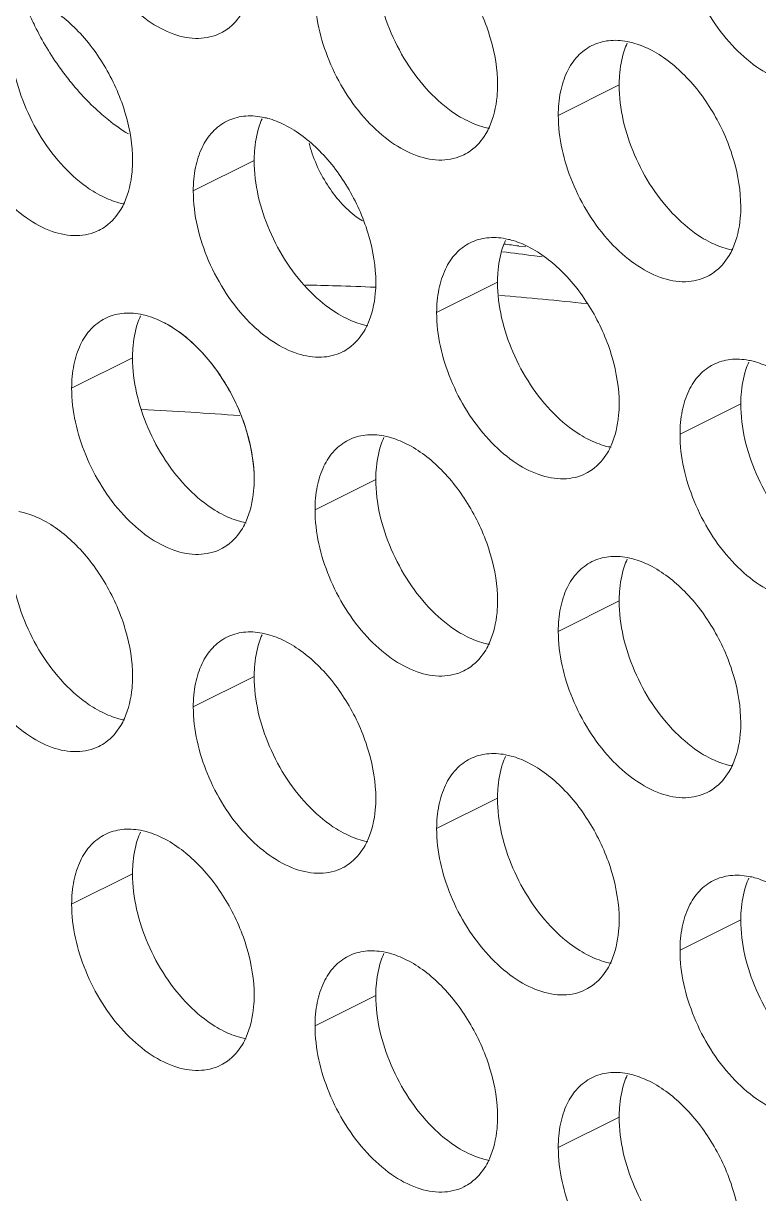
# Model space of a CAD drawing. Header units: millimetres. Extents: x 0 to 2524, y 0 to 1785.
# Drawn here: x 1853.35 to 1860.19, y 767.53 to 778.42 of the extents above; entities that cross this region are included whole.
import ezdxf

# ---------------------------------------------------------------- set-up
doc = ezdxf.new("R2010")
doc.units = ezdxf.units.MM
doc.header["$LTSCALE"] = 0.1
doc.layers.add('标注', color=251, linetype='Continuous', lineweight=9)

msp = doc.modelspace()

# ---------------------------------------------------------------- linework, layer by layer
at = {"layer": '标注'}
for p, q in [((1858.894, 777.844), (1858.328, 777.561)), ((1855.5, 777.141), (1854.934, 776.858)), ((1857.961, 776.346), (1858.025, 776.338)), ((1858.106, 776.254), (1858.178, 776.244)), ((1857.763, 776.009), (1857.197, 775.727)), ((1854.369, 775.306), (1853.803, 775.024)), ((1854.369, 775.306), (1853.803, 775.024)), ((1860.025, 774.878), (1859.46, 774.595)), ((1856.631, 774.175), (1856.066, 773.892)), ((1856.631, 774.175), (1856.066, 773.892)), ((1858.894, 773.044), (1858.328, 772.761)), ((1858.894, 773.044), (1858.328, 772.761)), ((1855.5, 772.341), (1854.934, 772.058)), ((1857.763, 771.209), (1857.197, 770.927)), ((1854.369, 770.506), (1853.803, 770.224)), ((1860.025, 770.078), (1859.46, 769.795)), ((1856.631, 769.375), (1856.066, 769.092)), ((1858.894, 768.244), (1858.328, 767.961))]:
    msp.add_line(p, q, dxfattribs=at)
for centre, radius, start, end in [((1854.986, 778.732), 0.453, 296.5256, 305.9034), ((1859.639, 777.933), 0.734, 155.8796, 161.7803), ((1856.244, 777.23), 0.734, 155.8796, 161.7803), ((1857.248, 777.6), 0.453, 296.5256, 305.9034), ((1853.854, 776.897), 0.453, 296.5256, 305.9034), ((1856.953, 777.288), 0.838, 233.0821, 237.7828), ((1858.507, 776.098), 0.734, 155.8796, 161.7803), ((1853.406, 742.787), 33.867, 82.2713, 82.504), ((1853.574, 742.863), 33.697, 82.271, 82.7772), ((1859.511, 776.469), 0.453, 296.5256, 305.9034), ((1855.293, 746.132), 29.859, 88.1388, 88.6874), ((1855.283, 745.835), 30.157, 87.4456, 88.1385), ((1855.176, 744.206), 31.788, 83.8344, 85.3002), ((1855.113, 775.395), 0.734, 155.8796, 161.7803), ((1855.113, 775.395), 0.734, 155.8796, 161.7803), ((1856.117, 775.766), 0.453, 296.5256, 305.9034), ((1860.77, 774.967), 0.734, 155.8796, 161.7803), ((1852.982, 743.94), 30.92, 85.5782, 87.2676), ((1857.376, 774.264), 0.734, 155.8796, 161.7803), ((1857.376, 774.264), 0.734, 155.8796, 161.7803), ((1858.38, 774.635), 0.453, 296.5256, 305.9034), ((1854.986, 773.932), 0.453, 296.5256, 305.9034), ((1854.986, 773.932), 0.453, 296.5256, 305.9034), ((1859.639, 773.133), 0.734, 155.8796, 161.7803), ((1859.639, 773.133), 0.734, 155.8796, 161.7803), ((1856.244, 772.43), 0.734, 155.8796, 161.7803), ((1857.248, 772.8), 0.453, 296.5256, 305.9034), ((1857.248, 772.8), 0.453, 296.5256, 305.9034), ((1853.854, 772.097), 0.453, 296.5256, 305.9034), ((1858.507, 771.298), 0.734, 155.8796, 161.7803), ((1859.511, 771.669), 0.453, 296.5256, 305.9034), ((1859.511, 771.669), 0.453, 296.5256, 305.9034), ((1855.113, 770.595), 0.734, 155.8796, 161.7803), ((1856.117, 770.966), 0.453, 296.5256, 305.9034), ((1860.77, 770.167), 0.734, 155.8796, 161.7803), ((1857.376, 769.464), 0.734, 155.8796, 161.7803), ((1858.38, 769.835), 0.453, 296.5256, 305.9034), ((1854.986, 769.132), 0.453, 296.5256, 305.9034), ((1859.639, 768.333), 0.734, 155.8796, 161.7803), ((1857.248, 768), 0.453, 296.5256, 305.9034)]:
    msp.add_arc(centre, radius, start, end, dxfattribs=at)
for points, knots in [([(1855.188, 778.326), (1855.125, 778.295), (1854.975, 778.261), (1854.738, 778.309), (1854.499, 778.439), (1854.191, 778.717), (1853.905, 779.18), (1853.803, 779.612), (1853.803, 779.824)], [0, 0, 0, 0, 0.090718, 0.191742, 0.308104, 0.439279, 0.725532, 1, 1, 1, 1]), ([(1860.845, 777.898), (1860.782, 777.866), (1860.632, 777.832), (1860.395, 777.88), (1860.156, 778.011), (1859.848, 778.288), (1859.562, 778.751), (1859.46, 779.184), (1859.46, 779.395)], [0, 0, 0, 0, 0.090718, 0.191742, 0.308104, 0.439279, 0.725532, 1, 1, 1, 1]), ([(1856.914, 779.307), (1857.035, 779.247), (1857.265, 779.067), (1857.531, 778.708), (1857.713, 778.29), (1857.763, 777.989), (1857.763, 777.844)], [0, 0, 0, 0, 0.229676, 0.488215, 0.753207, 1, 1, 1, 1]), ([(1857.155, 777.753), (1856.994, 777.916), (1856.743, 778.303), (1856.631, 778.754), (1856.631, 778.975)], [0, 0, 0, 0, 0.508684, 1, 1, 1, 1]), ([(1853.52, 778.604), (1853.641, 778.544), (1853.871, 778.364), (1854.137, 778.006), (1854.319, 777.587), (1854.369, 777.286), (1854.369, 777.141)], [0, 0, 0, 0, 0.229676, 0.488215, 0.753207, 1, 1, 1, 1]), ([(1857.451, 777.195), (1857.388, 777.163), (1857.238, 777.13), (1857, 777.177), (1856.762, 777.308), (1856.454, 777.585), (1856.168, 778.048), (1856.066, 778.481), (1856.066, 778.692)], [0, 0, 0, 0, 0.090718, 0.191742, 0.308104, 0.439279, 0.725532, 1, 1, 1, 1]), ([(1853.396, 778.53), (1853.417, 778.483), (1853.503, 778.299), (1853.608, 778.123), (1853.697, 777.999)], [0, 0, 0, 0, 0.251276, 1, 1, 1, 1]), ([(1855.425, 778.586), (1855.415, 778.563), (1855.372, 778.479), (1855.308, 778.405), (1855.251, 778.364)], [0, 0, 0, 0, 0.265525, 1, 1, 1, 1]), ([(1853.761, 777.05), (1853.599, 777.213), (1853.348, 777.6), (1853.237, 778.051), (1853.237, 778.272)], [0, 0, 0, 0, 0.508684, 1, 1, 1, 1]), ([(1858.328, 777.561), (1858.328, 777.634), (1858.34, 777.773), (1858.399, 777.963), (1858.499, 778.115), (1858.591, 778.185), (1858.64, 778.21)], [0, 0, 0, 0, 0.289235, 0.54966, 0.782932, 1, 1, 1, 1]), ([(1858.64, 778.21), (1858.689, 778.234), (1858.799, 778.266), (1858.912, 778.259), (1858.969, 778.248)], [0, 0, 0, 0, 0.482538, 1, 1, 1, 1]), ([(1858.894, 777.844), (1858.894, 777.872), (1858.898, 777.98), (1858.917, 778.087), (1858.941, 778.162)], [0, 0, 0, 0, 0.264225, 1, 1, 1, 1]), ([(1858.969, 778.248), (1858.986, 778.245), (1859.058, 778.228), (1859.127, 778.201), (1859.177, 778.176)], [0, 0, 0, 0, 0.238696, 1, 1, 1, 1]), ([(1859.177, 778.176), (1859.298, 778.115), (1859.528, 777.935), (1859.794, 777.577), (1859.975, 777.158), (1860.025, 776.857), (1860.025, 776.712)], [0, 0, 0, 0, 0.229676, 0.488215, 0.753207, 1, 1, 1, 1]), ([(1854.057, 776.492), (1853.994, 776.461), (1853.844, 776.427), (1853.606, 776.474), (1853.368, 776.605), (1853.06, 776.883), (1852.774, 777.345), (1852.671, 777.778), (1852.671, 777.989)], [0, 0, 0, 0, 0.090718, 0.191742, 0.308104, 0.439279, 0.725532, 1, 1, 1, 1]), ([(1853.697, 777.999), (1853.726, 777.959), (1853.843, 777.805), (1853.976, 777.663), (1854.084, 777.57)], [0, 0, 0, 0, 0.258123, 1, 1, 1, 1]), ([(1857.763, 777.844), (1857.763, 777.808), (1857.757, 777.676), (1857.728, 777.543), (1857.688, 777.455)], [0, 0, 0, 0, 0.268874, 1, 1, 1, 1]), ([(1859.418, 776.622), (1859.256, 776.784), (1859.005, 777.172), (1858.894, 777.622), (1858.894, 777.844)], [0, 0, 0, 0, 0.508684, 1, 1, 1, 1]), ([(1857.48, 777.512), (1857.451, 777.526), (1857.333, 777.592), (1857.228, 777.68), (1857.155, 777.753)], [0, 0, 0, 0, 0.235002, 1, 1, 1, 1]), ([(1854.084, 777.57), (1854.104, 777.552), (1854.183, 777.487), (1854.267, 777.427), (1854.331, 777.388)], [0, 0, 0, 0, 0.257666, 1, 1, 1, 1]), ([(1854.934, 776.858), (1854.934, 776.931), (1854.946, 777.07), (1855.005, 777.26), (1855.105, 777.412), (1855.197, 777.482), (1855.246, 777.507)], [0, 0, 0, 0, 0.289235, 0.54966, 0.782932, 1, 1, 1, 1]), ([(1855.246, 777.507), (1855.294, 777.531), (1855.405, 777.563), (1855.518, 777.556), (1855.575, 777.545)], [0, 0, 0, 0, 0.482538, 1, 1, 1, 1]), ([(1855.575, 777.545), (1855.592, 777.542), (1855.664, 777.525), (1855.733, 777.498), (1855.783, 777.473)], [0, 0, 0, 0, 0.238696, 1, 1, 1, 1]), ([(1857.687, 777.439), (1857.67, 777.443), (1857.599, 777.459), (1857.53, 777.487), (1857.48, 777.512)], [0, 0, 0, 0, 0.238696, 1, 1, 1, 1]), ([(1859.713, 776.063), (1859.651, 776.032), (1859.501, 775.998), (1859.263, 776.046), (1859.025, 776.177), (1858.717, 776.454), (1858.431, 776.917), (1858.328, 777.349), (1858.328, 777.561)], [0, 0, 0, 0, 0.090718, 0.191742, 0.308104, 0.439279, 0.725532, 1, 1, 1, 1]), ([(1855.5, 777.141), (1855.5, 777.169), (1855.504, 777.277), (1855.522, 777.384), (1855.547, 777.459)], [0, 0, 0, 0, 0.264225, 1, 1, 1, 1]), ([(1855.783, 777.473), (1855.903, 777.413), (1856.134, 777.232), (1856.4, 776.874), (1856.581, 776.455), (1856.631, 776.154), (1856.631, 776.009)], [0, 0, 0, 0, 0.229676, 0.488215, 0.753207, 1, 1, 1, 1]), ([(1857.688, 777.455), (1857.678, 777.432), (1857.634, 777.348), (1857.57, 777.274), (1857.514, 777.233)], [0, 0, 0, 0, 0.265525, 1, 1, 1, 1]), ([(1856.01, 777.303), (1856.045, 777.167), (1856.159, 776.911), (1856.343, 776.698), (1856.45, 776.618)], [0, 0, 0, 0, 0.513788, 1, 1, 1, 1]), ([(1854.369, 777.141), (1854.369, 777.105), (1854.363, 776.973), (1854.334, 776.84), (1854.294, 776.752)], [0, 0, 0, 0, 0.268874, 1, 1, 1, 1]), ([(1856.024, 775.919), (1855.862, 776.081), (1855.611, 776.469), (1855.5, 776.919), (1855.5, 777.141)], [0, 0, 0, 0, 0.508684, 1, 1, 1, 1]), ([(1854.086, 776.809), (1854.057, 776.823), (1853.939, 776.889), (1853.834, 776.977), (1853.761, 777.05)], [0, 0, 0, 0, 0.235002, 1, 1, 1, 1]), ([(1855.458, 775.636), (1855.296, 775.799), (1855.045, 776.186), (1854.934, 776.636), (1854.934, 776.858)], [0, 0, 0, 0, 0.508684, 1, 1, 1, 1]), ([(1854.293, 776.736), (1854.276, 776.74), (1854.205, 776.756), (1854.136, 776.784), (1854.086, 776.809)], [0, 0, 0, 0, 0.238696, 1, 1, 1, 1]), ([(1854.294, 776.752), (1854.284, 776.729), (1854.24, 776.645), (1854.176, 776.571), (1854.12, 776.53)], [0, 0, 0, 0, 0.265525, 1, 1, 1, 1]), ([(1860.025, 776.712), (1860.025, 776.677), (1860.02, 776.544), (1859.99, 776.412), (1859.951, 776.323)], [0, 0, 0, 0, 0.268874, 1, 1, 1, 1]), ([(1859.743, 776.38), (1859.714, 776.394), (1859.596, 776.461), (1859.491, 776.548), (1859.418, 776.622)], [0, 0, 0, 0, 0.235002, 1, 1, 1, 1]), ([(1857.509, 776.376), (1857.557, 776.4), (1857.667, 776.431), (1857.781, 776.425), (1857.838, 776.414)], [0, 0, 0, 0, 0.482538, 1, 1, 1, 1]), ([(1857.197, 775.727), (1857.197, 775.799), (1857.209, 775.938), (1857.268, 776.128), (1857.367, 776.281), (1857.46, 776.351), (1857.509, 776.376)], [0, 0, 0, 0, 0.289235, 0.54966, 0.782932, 1, 1, 1, 1]), ([(1857.763, 776.009), (1857.763, 776.038), (1857.766, 776.145), (1857.785, 776.253), (1857.81, 776.328)], [0, 0, 0, 0, 0.264225, 1, 1, 1, 1]), ([(1857.838, 776.414), (1857.855, 776.41), (1857.927, 776.394), (1857.995, 776.367), (1858.045, 776.342)], [0, 0, 0, 0, 0.238696, 1, 1, 1, 1]), ([(1858.045, 776.342), (1858.166, 776.281), (1858.397, 776.101), (1858.663, 775.743), (1858.844, 775.324), (1858.894, 775.023), (1858.894, 774.878)], [0, 0, 0, 0, 0.229676, 0.488215, 0.753207, 1, 1, 1, 1]), ([(1859.95, 776.308), (1859.933, 776.311), (1859.861, 776.328), (1859.793, 776.355), (1859.743, 776.38)], [0, 0, 0, 0, 0.238696, 1, 1, 1, 1]), ([(1859.951, 776.323), (1859.94, 776.301), (1859.897, 776.217), (1859.833, 776.142), (1859.777, 776.102)], [0, 0, 0, 0, 0.265525, 1, 1, 1, 1]), ([(1856.631, 776.009), (1856.631, 775.974), (1856.626, 775.842), (1856.596, 775.709), (1856.557, 775.621)], [0, 0, 0, 0, 0.268874, 1, 1, 1, 1]), ([(1858.286, 774.787), (1858.125, 774.95), (1857.874, 775.337), (1857.763, 775.788), (1857.763, 776.009)], [0, 0, 0, 0, 0.508684, 1, 1, 1, 1]), ([(1856.348, 775.677), (1856.32, 775.691), (1856.202, 775.758), (1856.097, 775.845), (1856.024, 775.919)], [0, 0, 0, 0, 0.235002, 1, 1, 1, 1]), ([(1853.803, 775.024), (1853.803, 775.096), (1853.815, 775.235), (1853.874, 775.426), (1853.973, 775.578), (1854.066, 775.648), (1854.115, 775.673)], [0, 0, 0, 0, 0.289235, 0.54966, 0.782932, 1, 1, 1, 1]), ([(1853.803, 775.024), (1853.803, 775.096), (1853.815, 775.235), (1853.874, 775.426), (1853.973, 775.578), (1854.066, 775.648), (1854.115, 775.673)], [0, 0, 0, 0, 0.289235, 0.54966, 0.782932, 1, 1, 1, 1]), ([(1854.115, 775.673), (1854.163, 775.697), (1854.273, 775.728), (1854.387, 775.722), (1854.444, 775.711)], [0, 0, 0, 0, 0.482538, 1, 1, 1, 1]), ([(1854.115, 775.673), (1854.163, 775.697), (1854.273, 775.728), (1854.387, 775.722), (1854.444, 775.711)], [0, 0, 0, 0, 0.482538, 1, 1, 1, 1]), ([(1854.444, 775.711), (1854.461, 775.707), (1854.532, 775.691), (1854.601, 775.664), (1854.651, 775.639)], [0, 0, 0, 0, 0.238696, 1, 1, 1, 1]), ([(1854.444, 775.711), (1854.461, 775.707), (1854.532, 775.691), (1854.601, 775.664), (1854.651, 775.639)], [0, 0, 0, 0, 0.238696, 1, 1, 1, 1]), ([(1856.556, 775.605), (1856.539, 775.608), (1856.467, 775.625), (1856.398, 775.652), (1856.348, 775.677)], [0, 0, 0, 0, 0.238696, 1, 1, 1, 1]), ([(1858.582, 774.229), (1858.52, 774.198), (1858.37, 774.164), (1858.132, 774.212), (1857.893, 774.342), (1857.586, 774.62), (1857.3, 775.082), (1857.197, 775.515), (1857.197, 775.727)], [0, 0, 0, 0, 0.090718, 0.191742, 0.308104, 0.439279, 0.725532, 1, 1, 1, 1]), ([(1854.369, 775.306), (1854.369, 775.335), (1854.372, 775.442), (1854.391, 775.55), (1854.416, 775.625)], [0, 0, 0, 0, 0.264225, 1, 1, 1, 1]), ([(1854.369, 775.306), (1854.369, 775.335), (1854.372, 775.442), (1854.391, 775.55), (1854.416, 775.625)], [0, 0, 0, 0, 0.264225, 1, 1, 1, 1]), ([(1854.651, 775.639), (1854.772, 775.578), (1855.003, 775.398), (1855.269, 775.04), (1855.45, 774.621), (1855.5, 774.32), (1855.5, 774.175)], [0, 0, 0, 0, 0.229676, 0.488215, 0.753207, 1, 1, 1, 1]), ([(1854.768, 775.57), (1854.875, 775.499), (1855.075, 775.312), (1855.305, 774.968), (1855.458, 774.58), (1855.5, 774.307), (1855.5, 774.175)], [0, 0, 0, 0, 0.237584, 0.49654, 0.757439, 1, 1, 1, 1]), ([(1856.319, 775.36), (1856.26, 775.331), (1856.118, 775.297), (1855.892, 775.336), (1855.664, 775.452), (1855.525, 775.568), (1855.458, 775.636)], [0, 0, 0, 0, 0.208571, 0.439041, 0.702839, 1, 1, 1, 1]), ([(1856.557, 775.621), (1856.546, 775.598), (1856.503, 775.514), (1856.439, 775.44), (1856.383, 775.399)], [0, 0, 0, 0, 0.265525, 1, 1, 1, 1]), ([(1854.892, 774.084), (1854.731, 774.247), (1854.48, 774.634), (1854.369, 775.085), (1854.369, 775.306)], [0, 0, 0, 0, 0.508684, 1, 1, 1, 1]), ([(1854.892, 774.084), (1854.731, 774.247), (1854.48, 774.634), (1854.369, 775.085), (1854.369, 775.306)], [0, 0, 0, 0, 0.508684, 1, 1, 1, 1]), ([(1859.46, 774.595), (1859.46, 774.668), (1859.472, 774.807), (1859.531, 774.997), (1859.63, 775.149), (1859.723, 775.22), (1859.772, 775.244)], [0, 0, 0, 0, 0.289235, 0.54966, 0.782932, 1, 1, 1, 1]), ([(1859.772, 775.244), (1859.82, 775.268), (1859.93, 775.3), (1860.044, 775.293), (1860.101, 775.282)], [0, 0, 0, 0, 0.482538, 1, 1, 1, 1]), ([(1860.101, 775.282), (1860.118, 775.279), (1860.189, 775.262), (1860.258, 775.235), (1860.308, 775.21)], [0, 0, 0, 0, 0.238696, 1, 1, 1, 1]), ([(1860.025, 774.878), (1860.025, 774.906), (1860.029, 775.014), (1860.048, 775.121), (1860.073, 775.196)], [0, 0, 0, 0, 0.264225, 1, 1, 1, 1]), ([(1855.188, 773.526), (1855.125, 773.495), (1854.975, 773.461), (1854.738, 773.509), (1854.499, 773.639), (1854.191, 773.917), (1853.905, 774.38), (1853.803, 774.812), (1853.803, 775.024)], [0, 0, 0, 0, 0.090718, 0.191742, 0.308104, 0.439279, 0.725532, 1, 1, 1, 1]), ([(1855.188, 773.526), (1855.125, 773.495), (1854.975, 773.461), (1854.738, 773.509), (1854.499, 773.639), (1854.191, 773.917), (1853.905, 774.38), (1853.803, 774.812), (1853.803, 775.024)], [0, 0, 0, 0, 0.090718, 0.191742, 0.308104, 0.439279, 0.725532, 1, 1, 1, 1]), ([(1858.611, 774.546), (1858.583, 774.56), (1858.465, 774.627), (1858.359, 774.714), (1858.286, 774.787)], [0, 0, 0, 0, 0.235002, 1, 1, 1, 1]), ([(1858.894, 774.878), (1858.894, 774.842), (1858.888, 774.71), (1858.859, 774.578), (1858.819, 774.489)], [0, 0, 0, 0, 0.268874, 1, 1, 1, 1]), ([(1860.549, 773.656), (1860.388, 773.819), (1860.137, 774.206), (1860.025, 774.656), (1860.025, 774.878)], [0, 0, 0, 0, 0.508684, 1, 1, 1, 1]), ([(1856.377, 774.541), (1856.426, 774.565), (1856.536, 774.597), (1856.65, 774.59), (1856.706, 774.579)], [0, 0, 0, 0, 0.482538, 1, 1, 1, 1]), ([(1856.377, 774.541), (1856.426, 774.565), (1856.536, 774.597), (1856.65, 774.59), (1856.706, 774.579)], [0, 0, 0, 0, 0.482538, 1, 1, 1, 1]), ([(1856.706, 774.579), (1856.724, 774.576), (1856.795, 774.559), (1856.864, 774.532), (1856.914, 774.507)], [0, 0, 0, 0, 0.238696, 1, 1, 1, 1]), ([(1856.706, 774.579), (1856.724, 774.576), (1856.795, 774.559), (1856.864, 774.532), (1856.914, 774.507)], [0, 0, 0, 0, 0.238696, 1, 1, 1, 1]), ([(1860.845, 773.098), (1860.782, 773.066), (1860.632, 773.032), (1860.395, 773.08), (1860.156, 773.211), (1859.848, 773.488), (1859.562, 773.951), (1859.46, 774.384), (1859.46, 774.595)], [0, 0, 0, 0, 0.090718, 0.191742, 0.308104, 0.439279, 0.725532, 1, 1, 1, 1]), ([(1856.066, 773.892), (1856.066, 773.965), (1856.078, 774.104), (1856.137, 774.294), (1856.236, 774.446), (1856.329, 774.517), (1856.377, 774.541)], [0, 0, 0, 0, 0.289235, 0.54966, 0.782932, 1, 1, 1, 1]), ([(1856.066, 773.892), (1856.066, 773.965), (1856.078, 774.104), (1856.137, 774.294), (1856.236, 774.446), (1856.329, 774.517), (1856.377, 774.541)], [0, 0, 0, 0, 0.289235, 0.54966, 0.782932, 1, 1, 1, 1]), ([(1856.631, 774.175), (1856.631, 774.203), (1856.635, 774.311), (1856.654, 774.418), (1856.679, 774.493)], [0, 0, 0, 0, 0.264225, 1, 1, 1, 1]), ([(1856.631, 774.175), (1856.631, 774.203), (1856.635, 774.311), (1856.654, 774.418), (1856.679, 774.493)], [0, 0, 0, 0, 0.264225, 1, 1, 1, 1]), ([(1856.914, 774.507), (1857.035, 774.447), (1857.265, 774.267), (1857.531, 773.908), (1857.713, 773.49), (1857.763, 773.189), (1857.763, 773.044)], [0, 0, 0, 0, 0.229676, 0.488215, 0.753207, 1, 1, 1, 1]), ([(1856.914, 774.507), (1857.035, 774.447), (1857.265, 774.267), (1857.531, 773.908), (1857.713, 773.49), (1857.763, 773.189), (1857.763, 773.044)], [0, 0, 0, 0, 0.229676, 0.488215, 0.753207, 1, 1, 1, 1]), ([(1858.819, 774.474), (1858.802, 774.477), (1858.73, 774.494), (1858.661, 774.521), (1858.611, 774.546)], [0, 0, 0, 0, 0.238696, 1, 1, 1, 1]), ([(1858.819, 774.489), (1858.809, 774.466), (1858.766, 774.382), (1858.702, 774.308), (1858.645, 774.267)], [0, 0, 0, 0, 0.265525, 1, 1, 1, 1]), ([(1855.5, 774.175), (1855.5, 774.139), (1855.494, 774.007), (1855.465, 773.875), (1855.425, 773.786)], [0, 0, 0, 0, 0.268874, 1, 1, 1, 1]), ([(1855.5, 774.175), (1855.5, 774.139), (1855.494, 774.007), (1855.465, 773.875), (1855.425, 773.786)], [0, 0, 0, 0, 0.268874, 1, 1, 1, 1]), ([(1857.155, 772.953), (1856.994, 773.116), (1856.743, 773.503), (1856.631, 773.954), (1856.631, 774.175)], [0, 0, 0, 0, 0.508684, 1, 1, 1, 1]), ([(1857.155, 772.953), (1856.994, 773.116), (1856.743, 773.503), (1856.631, 773.954), (1856.631, 774.175)], [0, 0, 0, 0, 0.508684, 1, 1, 1, 1]), ([(1855.217, 773.843), (1855.189, 773.857), (1855.071, 773.924), (1854.965, 774.011), (1854.892, 774.084)], [0, 0, 0, 0, 0.235002, 1, 1, 1, 1]), ([(1855.217, 773.843), (1855.189, 773.857), (1855.071, 773.924), (1854.965, 774.011), (1854.892, 774.084)], [0, 0, 0, 0, 0.235002, 1, 1, 1, 1]), ([(1853.312, 773.876), (1853.33, 773.873), (1853.401, 773.857), (1853.47, 773.829), (1853.52, 773.804)], [0, 0, 0, 0, 0.238696, 1, 1, 1, 1]), ([(1853.52, 773.804), (1853.641, 773.744), (1853.871, 773.564), (1854.137, 773.206), (1854.319, 772.787), (1854.369, 772.486), (1854.369, 772.341)], [0, 0, 0, 0, 0.229676, 0.488215, 0.753207, 1, 1, 1, 1]), ([(1855.425, 773.771), (1855.408, 773.774), (1855.336, 773.791), (1855.267, 773.818), (1855.217, 773.843)], [0, 0, 0, 0, 0.238696, 1, 1, 1, 1]), ([(1855.425, 773.771), (1855.408, 773.774), (1855.336, 773.791), (1855.267, 773.818), (1855.217, 773.843)], [0, 0, 0, 0, 0.238696, 1, 1, 1, 1]), ([(1857.451, 772.395), (1857.388, 772.363), (1857.238, 772.33), (1857, 772.377), (1856.762, 772.508), (1856.454, 772.785), (1856.168, 773.248), (1856.066, 773.681), (1856.066, 773.892)], [0, 0, 0, 0, 0.090718, 0.191742, 0.308104, 0.439279, 0.725532, 1, 1, 1, 1]), ([(1857.451, 772.395), (1857.388, 772.363), (1857.238, 772.33), (1857, 772.377), (1856.762, 772.508), (1856.454, 772.785), (1856.168, 773.248), (1856.066, 773.681), (1856.066, 773.892)], [0, 0, 0, 0, 0.090718, 0.191742, 0.308104, 0.439279, 0.725532, 1, 1, 1, 1]), ([(1855.425, 773.786), (1855.415, 773.763), (1855.372, 773.679), (1855.308, 773.605), (1855.251, 773.564)], [0, 0, 0, 0, 0.265525, 1, 1, 1, 1]), ([(1855.425, 773.786), (1855.415, 773.763), (1855.372, 773.679), (1855.308, 773.605), (1855.251, 773.564)], [0, 0, 0, 0, 0.265525, 1, 1, 1, 1]), ([(1853.761, 772.25), (1853.599, 772.413), (1853.348, 772.8), (1853.237, 773.251), (1853.237, 773.472)], [0, 0, 0, 0, 0.508684, 1, 1, 1, 1]), ([(1858.328, 772.761), (1858.328, 772.834), (1858.34, 772.973), (1858.399, 773.163), (1858.499, 773.315), (1858.591, 773.385), (1858.64, 773.41)], [0, 0, 0, 0, 0.289235, 0.54966, 0.782932, 1, 1, 1, 1]), ([(1858.328, 772.761), (1858.328, 772.834), (1858.34, 772.973), (1858.399, 773.163), (1858.499, 773.315), (1858.591, 773.385), (1858.64, 773.41)], [0, 0, 0, 0, 0.289235, 0.54966, 0.782932, 1, 1, 1, 1]), ([(1858.64, 773.41), (1858.689, 773.434), (1858.799, 773.466), (1858.912, 773.459), (1858.969, 773.448)], [0, 0, 0, 0, 0.482538, 1, 1, 1, 1]), ([(1858.64, 773.41), (1858.689, 773.434), (1858.799, 773.466), (1858.912, 773.459), (1858.969, 773.448)], [0, 0, 0, 0, 0.482538, 1, 1, 1, 1]), ([(1858.969, 773.448), (1858.986, 773.445), (1859.058, 773.428), (1859.127, 773.401), (1859.177, 773.376)], [0, 0, 0, 0, 0.238696, 1, 1, 1, 1]), ([(1858.969, 773.448), (1858.986, 773.445), (1859.058, 773.428), (1859.127, 773.401), (1859.177, 773.376)], [0, 0, 0, 0, 0.238696, 1, 1, 1, 1]), ([(1859.177, 773.376), (1859.298, 773.315), (1859.528, 773.135), (1859.794, 772.777), (1859.975, 772.358), (1860.025, 772.057), (1860.025, 771.912)], [0, 0, 0, 0, 0.229676, 0.488215, 0.753207, 1, 1, 1, 1]), ([(1859.177, 773.376), (1859.298, 773.315), (1859.528, 773.135), (1859.794, 772.777), (1859.975, 772.358), (1860.025, 772.057), (1860.025, 771.912)], [0, 0, 0, 0, 0.229676, 0.488215, 0.753207, 1, 1, 1, 1]), ([(1858.894, 773.044), (1858.894, 773.072), (1858.898, 773.18), (1858.917, 773.287), (1858.941, 773.362)], [0, 0, 0, 0, 0.264225, 1, 1, 1, 1]), ([(1858.894, 773.044), (1858.894, 773.072), (1858.898, 773.18), (1858.917, 773.287), (1858.941, 773.362)], [0, 0, 0, 0, 0.264225, 1, 1, 1, 1]), ([(1854.057, 771.692), (1853.994, 771.661), (1853.844, 771.627), (1853.606, 771.674), (1853.368, 771.805), (1853.06, 772.083), (1852.774, 772.545), (1852.671, 772.978), (1852.671, 773.189)], [0, 0, 0, 0, 0.090718, 0.191742, 0.308104, 0.439279, 0.725532, 1, 1, 1, 1]), ([(1857.763, 773.044), (1857.763, 773.008), (1857.757, 772.876), (1857.728, 772.743), (1857.688, 772.655)], [0, 0, 0, 0, 0.268874, 1, 1, 1, 1]), ([(1857.763, 773.044), (1857.763, 773.008), (1857.757, 772.876), (1857.728, 772.743), (1857.688, 772.655)], [0, 0, 0, 0, 0.268874, 1, 1, 1, 1]), ([(1859.418, 771.822), (1859.256, 771.984), (1859.005, 772.372), (1858.894, 772.822), (1858.894, 773.044)], [0, 0, 0, 0, 0.508684, 1, 1, 1, 1]), ([(1859.418, 771.822), (1859.256, 771.984), (1859.005, 772.372), (1858.894, 772.822), (1858.894, 773.044)], [0, 0, 0, 0, 0.508684, 1, 1, 1, 1]), ([(1857.48, 772.712), (1857.451, 772.726), (1857.333, 772.792), (1857.228, 772.88), (1857.155, 772.953)], [0, 0, 0, 0, 0.235002, 1, 1, 1, 1]), ([(1857.48, 772.712), (1857.451, 772.726), (1857.333, 772.792), (1857.228, 772.88), (1857.155, 772.953)], [0, 0, 0, 0, 0.235002, 1, 1, 1, 1]), ([(1855.246, 772.707), (1855.294, 772.731), (1855.405, 772.763), (1855.518, 772.756), (1855.575, 772.745)], [0, 0, 0, 0, 0.482538, 1, 1, 1, 1]), ([(1855.575, 772.745), (1855.592, 772.742), (1855.664, 772.725), (1855.733, 772.698), (1855.783, 772.673)], [0, 0, 0, 0, 0.238696, 1, 1, 1, 1]), ([(1859.713, 771.263), (1859.651, 771.232), (1859.501, 771.198), (1859.263, 771.246), (1859.025, 771.377), (1858.717, 771.654), (1858.431, 772.117), (1858.328, 772.549), (1858.328, 772.761)], [0, 0, 0, 0, 0.090718, 0.191742, 0.308104, 0.439279, 0.725532, 1, 1, 1, 1]), ([(1859.713, 771.263), (1859.651, 771.232), (1859.501, 771.198), (1859.263, 771.246), (1859.025, 771.377), (1858.717, 771.654), (1858.431, 772.117), (1858.328, 772.549), (1858.328, 772.761)], [0, 0, 0, 0, 0.090718, 0.191742, 0.308104, 0.439279, 0.725532, 1, 1, 1, 1]), ([(1854.934, 772.058), (1854.934, 772.131), (1854.946, 772.27), (1855.005, 772.46), (1855.105, 772.612), (1855.197, 772.682), (1855.246, 772.707)], [0, 0, 0, 0, 0.289235, 0.54966, 0.782932, 1, 1, 1, 1]), ([(1855.5, 772.341), (1855.5, 772.369), (1855.504, 772.477), (1855.522, 772.584), (1855.547, 772.659)], [0, 0, 0, 0, 0.264225, 1, 1, 1, 1]), ([(1855.783, 772.673), (1855.903, 772.613), (1856.134, 772.432), (1856.4, 772.074), (1856.581, 771.655), (1856.631, 771.354), (1856.631, 771.209)], [0, 0, 0, 0, 0.229676, 0.488215, 0.753207, 1, 1, 1, 1]), ([(1857.687, 772.639), (1857.67, 772.643), (1857.599, 772.659), (1857.53, 772.687), (1857.48, 772.712)], [0, 0, 0, 0, 0.238696, 1, 1, 1, 1]), ([(1857.687, 772.639), (1857.67, 772.643), (1857.599, 772.659), (1857.53, 772.687), (1857.48, 772.712)], [0, 0, 0, 0, 0.238696, 1, 1, 1, 1]), ([(1857.688, 772.655), (1857.678, 772.632), (1857.634, 772.548), (1857.57, 772.474), (1857.514, 772.433)], [0, 0, 0, 0, 0.265525, 1, 1, 1, 1]), ([(1857.688, 772.655), (1857.678, 772.632), (1857.634, 772.548), (1857.57, 772.474), (1857.514, 772.433)], [0, 0, 0, 0, 0.265525, 1, 1, 1, 1]), ([(1854.369, 772.341), (1854.369, 772.305), (1854.363, 772.173), (1854.334, 772.04), (1854.294, 771.952)], [0, 0, 0, 0, 0.268874, 1, 1, 1, 1]), ([(1856.024, 771.119), (1855.862, 771.281), (1855.611, 771.669), (1855.5, 772.119), (1855.5, 772.341)], [0, 0, 0, 0, 0.508684, 1, 1, 1, 1]), ([(1854.086, 772.009), (1854.057, 772.023), (1853.939, 772.089), (1853.834, 772.177), (1853.761, 772.25)], [0, 0, 0, 0, 0.235002, 1, 1, 1, 1]), ([(1854.293, 771.936), (1854.276, 771.94), (1854.205, 771.956), (1854.136, 771.984), (1854.086, 772.009)], [0, 0, 0, 0, 0.238696, 1, 1, 1, 1]), ([(1856.319, 770.56), (1856.257, 770.529), (1856.107, 770.495), (1855.869, 770.543), (1855.631, 770.674), (1855.323, 770.951), (1855.037, 771.414), (1854.934, 771.846), (1854.934, 772.058)], [0, 0, 0, 0, 0.090718, 0.191742, 0.308104, 0.439279, 0.725532, 1, 1, 1, 1]), ([(1854.294, 771.952), (1854.284, 771.929), (1854.24, 771.845), (1854.176, 771.771), (1854.12, 771.73)], [0, 0, 0, 0, 0.265525, 1, 1, 1, 1]), ([(1860.025, 771.912), (1860.025, 771.877), (1860.02, 771.744), (1859.99, 771.612), (1859.951, 771.523)], [0, 0, 0, 0, 0.268874, 1, 1, 1, 1]), ([(1860.025, 771.912), (1860.025, 771.877), (1860.02, 771.744), (1859.99, 771.612), (1859.951, 771.523)], [0, 0, 0, 0, 0.268874, 1, 1, 1, 1]), ([(1859.743, 771.58), (1859.714, 771.594), (1859.596, 771.661), (1859.491, 771.748), (1859.418, 771.822)], [0, 0, 0, 0, 0.235002, 1, 1, 1, 1]), ([(1859.743, 771.58), (1859.714, 771.594), (1859.596, 771.661), (1859.491, 771.748), (1859.418, 771.822)], [0, 0, 0, 0, 0.235002, 1, 1, 1, 1]), ([(1857.509, 771.576), (1857.557, 771.6), (1857.667, 771.631), (1857.781, 771.625), (1857.838, 771.614)], [0, 0, 0, 0, 0.482538, 1, 1, 1, 1]), ([(1857.197, 770.927), (1857.197, 770.999), (1857.209, 771.138), (1857.268, 771.328), (1857.367, 771.481), (1857.46, 771.551), (1857.509, 771.576)], [0, 0, 0, 0, 0.289235, 0.54966, 0.782932, 1, 1, 1, 1]), ([(1857.763, 771.209), (1857.763, 771.238), (1857.766, 771.345), (1857.785, 771.453), (1857.81, 771.528)], [0, 0, 0, 0, 0.264225, 1, 1, 1, 1]), ([(1857.838, 771.614), (1857.855, 771.61), (1857.927, 771.594), (1857.995, 771.567), (1858.045, 771.542)], [0, 0, 0, 0, 0.238696, 1, 1, 1, 1]), ([(1858.045, 771.542), (1858.166, 771.481), (1858.397, 771.301), (1858.663, 770.943), (1858.844, 770.524), (1858.894, 770.223), (1858.894, 770.078)], [0, 0, 0, 0, 0.229676, 0.488215, 0.753207, 1, 1, 1, 1]), ([(1859.95, 771.508), (1859.933, 771.511), (1859.861, 771.528), (1859.793, 771.555), (1859.743, 771.58)], [0, 0, 0, 0, 0.238696, 1, 1, 1, 1]), ([(1859.95, 771.508), (1859.933, 771.511), (1859.861, 771.528), (1859.793, 771.555), (1859.743, 771.58)], [0, 0, 0, 0, 0.238696, 1, 1, 1, 1]), ([(1859.951, 771.523), (1859.94, 771.501), (1859.897, 771.417), (1859.833, 771.342), (1859.777, 771.302)], [0, 0, 0, 0, 0.265525, 1, 1, 1, 1]), ([(1859.951, 771.523), (1859.94, 771.501), (1859.897, 771.417), (1859.833, 771.342), (1859.777, 771.302)], [0, 0, 0, 0, 0.265525, 1, 1, 1, 1]), ([(1856.631, 771.209), (1856.631, 771.174), (1856.626, 771.042), (1856.596, 770.909), (1856.557, 770.821)], [0, 0, 0, 0, 0.268874, 1, 1, 1, 1]), ([(1858.286, 769.987), (1858.125, 770.15), (1857.874, 770.537), (1857.763, 770.988), (1857.763, 771.209)], [0, 0, 0, 0, 0.508684, 1, 1, 1, 1]), ([(1856.348, 770.877), (1856.32, 770.891), (1856.202, 770.958), (1856.097, 771.045), (1856.024, 771.119)], [0, 0, 0, 0, 0.235002, 1, 1, 1, 1]), ([(1853.803, 770.224), (1853.803, 770.296), (1853.815, 770.435), (1853.874, 770.626), (1853.973, 770.778), (1854.066, 770.848), (1854.115, 770.873)], [0, 0, 0, 0, 0.289235, 0.54966, 0.782932, 1, 1, 1, 1]), ([(1854.115, 770.873), (1854.163, 770.897), (1854.273, 770.928), (1854.387, 770.922), (1854.444, 770.911)], [0, 0, 0, 0, 0.482538, 1, 1, 1, 1]), ([(1854.444, 770.911), (1854.461, 770.907), (1854.532, 770.891), (1854.601, 770.864), (1854.651, 770.839)], [0, 0, 0, 0, 0.238696, 1, 1, 1, 1]), ([(1856.556, 770.805), (1856.539, 770.808), (1856.467, 770.825), (1856.398, 770.852), (1856.348, 770.877)], [0, 0, 0, 0, 0.238696, 1, 1, 1, 1]), ([(1858.582, 769.429), (1858.52, 769.398), (1858.37, 769.364), (1858.132, 769.412), (1857.893, 769.542), (1857.586, 769.82), (1857.3, 770.282), (1857.197, 770.715), (1857.197, 770.927)], [0, 0, 0, 0, 0.090718, 0.191742, 0.308104, 0.439279, 0.725532, 1, 1, 1, 1]), ([(1854.369, 770.506), (1854.369, 770.535), (1854.372, 770.642), (1854.391, 770.75), (1854.416, 770.825)], [0, 0, 0, 0, 0.264225, 1, 1, 1, 1]), ([(1854.651, 770.839), (1854.772, 770.778), (1855.003, 770.598), (1855.269, 770.24), (1855.45, 769.821), (1855.5, 769.52), (1855.5, 769.375)], [0, 0, 0, 0, 0.229676, 0.488215, 0.753207, 1, 1, 1, 1]), ([(1856.557, 770.821), (1856.546, 770.798), (1856.503, 770.714), (1856.439, 770.64), (1856.383, 770.599)], [0, 0, 0, 0, 0.265525, 1, 1, 1, 1]), ([(1854.892, 769.284), (1854.731, 769.447), (1854.48, 769.834), (1854.369, 770.285), (1854.369, 770.506)], [0, 0, 0, 0, 0.508684, 1, 1, 1, 1]), ([(1859.46, 769.795), (1859.46, 769.868), (1859.472, 770.007), (1859.531, 770.197), (1859.63, 770.349), (1859.723, 770.42), (1859.772, 770.444)], [0, 0, 0, 0, 0.289235, 0.54966, 0.782932, 1, 1, 1, 1]), ([(1859.772, 770.444), (1859.82, 770.468), (1859.93, 770.5), (1860.044, 770.493), (1860.101, 770.482)], [0, 0, 0, 0, 0.482538, 1, 1, 1, 1]), ([(1860.101, 770.482), (1860.118, 770.479), (1860.189, 770.462), (1860.258, 770.435), (1860.308, 770.41)], [0, 0, 0, 0, 0.238696, 1, 1, 1, 1]), ([(1860.025, 770.078), (1860.025, 770.106), (1860.029, 770.214), (1860.048, 770.321), (1860.073, 770.396)], [0, 0, 0, 0, 0.264225, 1, 1, 1, 1]), ([(1855.188, 768.726), (1855.125, 768.695), (1854.975, 768.661), (1854.738, 768.709), (1854.499, 768.839), (1854.191, 769.117), (1853.905, 769.58), (1853.803, 770.012), (1853.803, 770.224)], [0, 0, 0, 0, 0.090718, 0.191742, 0.308104, 0.439279, 0.725532, 1, 1, 1, 1]), ([(1858.894, 770.078), (1858.894, 770.042), (1858.888, 769.91), (1858.859, 769.778), (1858.819, 769.689)], [0, 0, 0, 0, 0.268874, 1, 1, 1, 1]), ([(1860.549, 768.856), (1860.388, 769.019), (1860.137, 769.406), (1860.025, 769.856), (1860.025, 770.078)], [0, 0, 0, 0, 0.508684, 1, 1, 1, 1]), ([(1858.611, 769.746), (1858.583, 769.76), (1858.465, 769.827), (1858.359, 769.914), (1858.286, 769.987)], [0, 0, 0, 0, 0.235002, 1, 1, 1, 1]), ([(1856.377, 769.741), (1856.426, 769.765), (1856.536, 769.797), (1856.65, 769.79), (1856.706, 769.779)], [0, 0, 0, 0, 0.482538, 1, 1, 1, 1]), ([(1856.706, 769.779), (1856.724, 769.776), (1856.795, 769.759), (1856.864, 769.732), (1856.914, 769.707)], [0, 0, 0, 0, 0.238696, 1, 1, 1, 1]), ([(1860.845, 768.298), (1860.782, 768.266), (1860.632, 768.232), (1860.395, 768.28), (1860.156, 768.411), (1859.848, 768.688), (1859.562, 769.151), (1859.46, 769.584), (1859.46, 769.795)], [0, 0, 0, 0, 0.090718, 0.191742, 0.308104, 0.439279, 0.725532, 1, 1, 1, 1]), ([(1856.066, 769.092), (1856.066, 769.165), (1856.078, 769.304), (1856.137, 769.494), (1856.236, 769.646), (1856.329, 769.717), (1856.377, 769.741)], [0, 0, 0, 0, 0.289235, 0.54966, 0.782932, 1, 1, 1, 1]), ([(1856.631, 769.375), (1856.631, 769.403), (1856.635, 769.511), (1856.654, 769.618), (1856.679, 769.693)], [0, 0, 0, 0, 0.264225, 1, 1, 1, 1]), ([(1856.914, 769.707), (1857.035, 769.647), (1857.265, 769.467), (1857.531, 769.108), (1857.713, 768.69), (1857.763, 768.389), (1857.763, 768.244)], [0, 0, 0, 0, 0.229676, 0.488215, 0.753207, 1, 1, 1, 1]), ([(1858.819, 769.674), (1858.802, 769.677), (1858.73, 769.694), (1858.661, 769.721), (1858.611, 769.746)], [0, 0, 0, 0, 0.238696, 1, 1, 1, 1]), ([(1858.819, 769.689), (1858.809, 769.666), (1858.766, 769.582), (1858.702, 769.508), (1858.645, 769.467)], [0, 0, 0, 0, 0.265525, 1, 1, 1, 1]), ([(1855.5, 769.375), (1855.5, 769.339), (1855.494, 769.207), (1855.465, 769.075), (1855.425, 768.986)], [0, 0, 0, 0, 0.268874, 1, 1, 1, 1]), ([(1857.155, 768.153), (1856.994, 768.316), (1856.743, 768.703), (1856.631, 769.154), (1856.631, 769.375)], [0, 0, 0, 0, 0.508684, 1, 1, 1, 1]), ([(1855.217, 769.043), (1855.189, 769.057), (1855.071, 769.124), (1854.965, 769.211), (1854.892, 769.284)], [0, 0, 0, 0, 0.235002, 1, 1, 1, 1]), ([(1855.425, 768.971), (1855.408, 768.974), (1855.336, 768.991), (1855.267, 769.018), (1855.217, 769.043)], [0, 0, 0, 0, 0.238696, 1, 1, 1, 1]), ([(1857.451, 767.595), (1857.388, 767.563), (1857.238, 767.53), (1857, 767.577), (1856.762, 767.708), (1856.454, 767.985), (1856.168, 768.448), (1856.066, 768.881), (1856.066, 769.092)], [0, 0, 0, 0, 0.090718, 0.191742, 0.308104, 0.439279, 0.725532, 1, 1, 1, 1]), ([(1855.425, 768.986), (1855.415, 768.963), (1855.372, 768.879), (1855.308, 768.805), (1855.251, 768.764)], [0, 0, 0, 0, 0.265525, 1, 1, 1, 1]), ([(1858.328, 767.961), (1858.328, 768.034), (1858.34, 768.173), (1858.399, 768.363), (1858.499, 768.515), (1858.591, 768.585), (1858.64, 768.61)], [0, 0, 0, 0, 0.289235, 0.54966, 0.782932, 1, 1, 1, 1]), ([(1858.64, 768.61), (1858.689, 768.634), (1858.799, 768.666), (1858.912, 768.659), (1858.969, 768.648)], [0, 0, 0, 0, 0.482538, 1, 1, 1, 1]), ([(1858.969, 768.648), (1858.986, 768.645), (1859.058, 768.628), (1859.127, 768.601), (1859.177, 768.576)], [0, 0, 0, 0, 0.238696, 1, 1, 1, 1]), ([(1858.894, 768.244), (1858.894, 768.272), (1858.898, 768.38), (1858.917, 768.487), (1858.941, 768.562)], [0, 0, 0, 0, 0.264225, 1, 1, 1, 1]), ([(1859.177, 768.576), (1859.298, 768.515), (1859.528, 768.335), (1859.794, 767.977), (1859.975, 767.558), (1860.025, 767.257), (1860.025, 767.112)], [0, 0, 0, 0, 0.229676, 0.488215, 0.753207, 1, 1, 1, 1]), ([(1857.48, 767.912), (1857.451, 767.926), (1857.333, 767.992), (1857.228, 768.08), (1857.155, 768.153)], [0, 0, 0, 0, 0.235002, 1, 1, 1, 1]), ([(1857.763, 768.244), (1857.763, 768.208), (1857.757, 768.076), (1857.728, 767.943), (1857.688, 767.855)], [0, 0, 0, 0, 0.268874, 1, 1, 1, 1]), ([(1859.418, 767.022), (1859.256, 767.184), (1859.005, 767.572), (1858.894, 768.022), (1858.894, 768.244)], [0, 0, 0, 0, 0.508684, 1, 1, 1, 1]), ([(1859.713, 766.463), (1859.651, 766.432), (1859.501, 766.398), (1859.263, 766.446), (1859.025, 766.577), (1858.717, 766.854), (1858.431, 767.317), (1858.328, 767.749), (1858.328, 767.961)], [0, 0, 0, 0, 0.090718, 0.191742, 0.308104, 0.439279, 0.725532, 1, 1, 1, 1]), ([(1857.687, 767.839), (1857.67, 767.843), (1857.599, 767.859), (1857.53, 767.887), (1857.48, 767.912)], [0, 0, 0, 0, 0.238696, 1, 1, 1, 1]), ([(1857.688, 767.855), (1857.678, 767.832), (1857.634, 767.748), (1857.57, 767.674), (1857.514, 767.633)], [0, 0, 0, 0, 0.265525, 1, 1, 1, 1])]:
    msp.add_open_spline(points, degree=3, knots=knots, dxfattribs=at)
msp.add_open_spline([(1854.651, 775.639), (1854.692, 775.618), (1854.731, 775.595), (1854.768, 775.57)], degree=3, dxfattribs=at)

doc.saveas('drawing.dxf')
